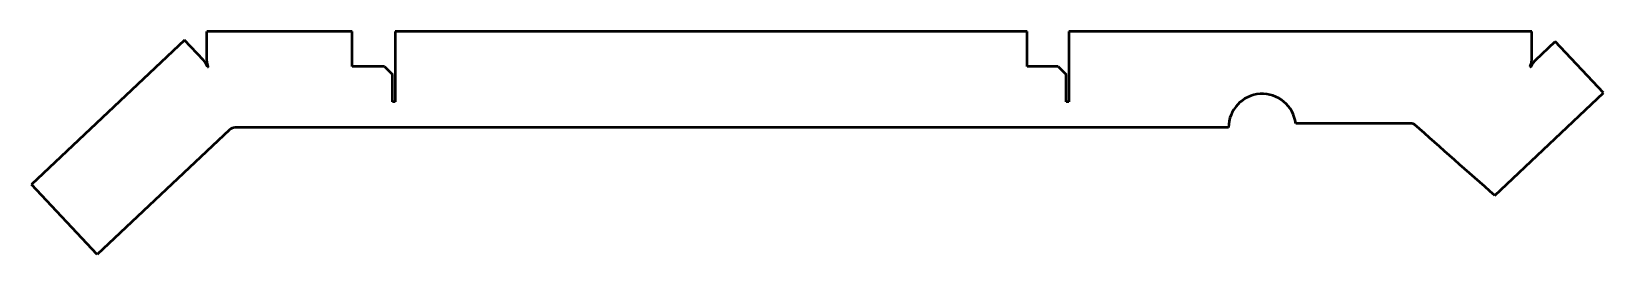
# Model space of a CAD drawing. Header units: millimetres. Extents: x -49 to 1118, y 0 to 165.
import ezdxf

# ---------------------------------------------------------------- set-up
doc = ezdxf.new("R2010")
doc.units = ezdxf.units.MM
doc.layers.add('IV_OUTER_PROFILE', color=7, linetype='Continuous', lineweight=50)

msp = doc.modelspace()

# ---------------------------------------------------------------- linework, layer by layer
at = {"layer": 'IV_OUTER_PROFILE'}
for p, q in [((189.1, 165.3), (81.3, 165.3)), ((81.3, 145.1), (81.3, 165.3)), ((189.1, 139.4), (189.1, 165.3)), ((221.1, 165.3), (221.1, 113.1)), ((690.1, 165.3), (221.1, 165.3)), ((690.1, 139.4), (690.1, 165.3)), ((721.1, 165.3), (721.1, 113.1)), ((1064.7, 165.3), (721.1, 165.3)), ((1064.7, 145.1), (1064.7, 165.3)), ((64.9, 158.9), (-48.8, 51.9)), ((78.8, 144.1), (64.9, 158.9)), ((1067.3, 144), (1082.1, 157.8)), ((1117.9, 119.8), (1082.1, 157.8)), ((80.5, 141.8), (78.8, 144.1)), ((81.9, 139.2), (80.5, 141.8)), ((81.6, 142.2), (81.3, 145.1)), ((82.4, 139.4), (81.6, 142.2)), ((1063.5, 139.4), (1064.4, 142.2)), ((1064, 139.2), (1065.5, 141.8)), ((1064.4, 142.2), (1064.7, 145.1)), ((1065.5, 141.8), (1067.3, 144)), ((213.1, 139.4), (189.1, 139.4)), ((213.1, 139.4), (219.1, 133.4)), ((219.1, 113.1), (219.1, 133.4)), ((713.1, 139.4), (690.1, 139.4)), ((713.1, 139.4), (719.1, 133.4)), ((719.1, 113.1), (719.1, 133.4)), ((1037.1, 43.7), (1117.9, 119.8)), ((221.1, 113.1), (219.1, 113.1)), ((721.1, 113.1), (719.1, 113.1)), ((839.6, 94.1), (102.4, 94.1)), ((975.6, 97.1), (889.4, 97.1)), ((98.3, 92.5), (0, 0)), ((0, 0), (-48.8, 51.9))]:
    msp.add_line(p, q, dxfattribs=at)
for centre, radius, start, end in [((82.1, 139.3), 0.251, 206.5388, 16.72), ((1063.8, 139.3), 0.251, 161.8731, 331.3858), ((864.6, 94.1), 25, 6.8921, 180), ((102.4, 88.1), 6, 90, 133.2589), ((975.6, 94.1), 3, 48.7128, 89.9987), ((-6313.6, -8206.7), 11050, 48.30076, 48.71283)]:
    msp.add_arc(centre, radius, start, end, dxfattribs=at)

doc.saveas('drawing.dxf')
